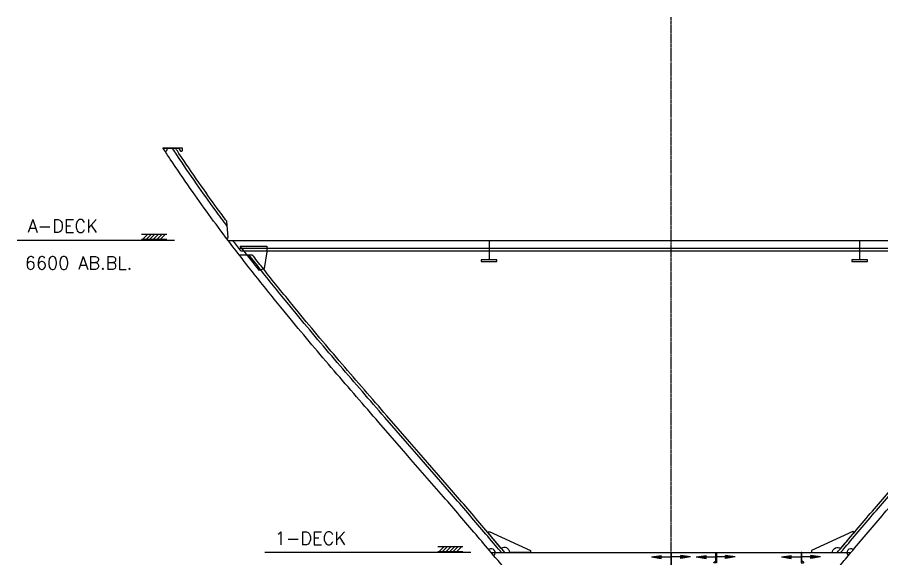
# Model space of a CAD drawing. Extents: x 53504 to 217282, y 25397 to 142583.
# Drawn here: x 166208 to 172856, y 106372 to 110534 of the extents above; entities that cross this region are included whole.
import ezdxf

# ---------------------------------------------------------------- set-up
doc = ezdxf.new("R2010")
doc.units = 0
doc.header["$LTSCALE"] = 250
doc.linetypes.add('PHANTOM', pattern=[2.1, 1.25, -0.2, 0.125, -0.2, 0.125, -0.2])
doc.layers.get('0').update_dxf_attribs({"linetype": 'CONTINUOUS'})
for name, color, linetype in [('S0CO1', 1, 'CONTINUOUS'), ('S0CO2', 2, 'CONTINUOUS'), ('S0CO5', 4, 'CONTINUOUS'), ('S0PH1', 1, 'PHANTOM'), ('S0TX2', 2, 'CONTINUOUS')]:
    doc.layers.add(name, color=color, linetype=linetype)
doc.styles.add('ROMANS', font='romans', dxfattribs={"height": 100})

# ---------------------------------------------------------------- blocks, each defined once
blk = doc.blocks.new('HP80x7')
at = {"color": 0, "linetype": 'ByBlock'}
blk.add_lwpolyline([(16.9, -80, 0.773344), (19, -72.5), (8, -66.2, -0.267949), (6, -62.7), (6, 0), (0, 0), (0, -80), (17.1, -80)], format="xyb", dxfattribs=at)
blk = doc.blocks.new('*X7')
at = {"color": 0}
for p, q in [((13410.3, 17177.2), (13450.3, 17217.2)), ((13438.6, 17177.2), (13478.6, 17217.2)), ((13466.9, 17177.2), (13506.9, 17217.2)), ((13495.2, 17177.2), (13535.2, 17217.2)), ((13523.5, 17177.2), (13563.5, 17217.2)), ((13551.8, 17177.2), (13591.8, 17217.2))]:
    blk.add_line(p, q, dxfattribs=at)
blk = doc.blocks.new('TYKK')
at = {"layer": 'S0CO1'}
for p, q in [((-2.04, 0.82), (2.04, 0.82)), ((-2.04, 0), (2.04, 0))]:
    blk.add_line(p, q, dxfattribs=at)
at = {"layer": 'S0CO1', "xscale": 0.0204, "yscale": 0.0204, "zscale": 0.0204}
blk.add_blockref('*X7', (-275.41, -350.41), dxfattribs=at)
blk = doc.blocks.new('ST10005')
at = {"color": 1}
for p, q in [((0, 0), (2, 0.32)), ((0, 0), (2, -0.32)), ((0, 0), (4, 0)), ((2, 0.32), (2, -0.32))]:
    blk.add_line(p, q, dxfattribs=at)
blk.add_solid([(0, 0), (2, 0.32), (0, 0), (2, -0.32)], dxfattribs=at)
blk = doc.blocks.new('pil')
at = {"layer": 'S0CO1', "yscale": 37.5, "zscale": 37.5, "rotation": 180}
for p, xscale in [((-150, 0), -37.5), ((150, 0), 37.5)]:
    blk.add_blockref('ST10005', p, dxfattribs=dict(at, xscale=xscale))

msp = doc.modelspace()

# ---------------------------------------------------------------- linework, layer by layer
at = {"layer": 'S0CO1', "color": 0}
for p, q in [((167912.666, 108758.765), (174559.109, 108758.765)), ((167913.353, 108708.765), (168014.693, 108708.765)), ((167928.08, 108738.765), (174543.694, 108738.765))]:
    msp.add_line(p, q, dxfattribs=at)
at = {"layer": 'S0CO1', "color": 0, "flags": 128}
for points in [[(167822.835, 108926.943, -0.00320849), (167730.305, 109052.618, -0.004619), (167587.478, 109253.123, -0.004989), (167434.667, 109476.614, -0.00108068), (167402.916, 109524.275)], [(167819.181, 108965.357, -0.00252948), (167746.486, 109064.373, -0.004619), (167603.874, 109264.576, -0.004989), (167451.288, 109487.737, -0.00082999), (167426.921, 109524.275)], [(167928.08, 108738.765, -0.0018556), (167866.777, 108818.765, -0.00139071)], [(169931.612, 106418.765, 0.00076016), (169899.089, 106457.447, 0.001234), (169781.562, 106596.111, 0.00217228), (169532.062, 106886.485), (169281.125, 107175.009), (169244.798, 107216.63), (169208.511, 107258.214), (169121.408, 107358.16), (169034.357, 107458.16, -0.001141), (168690.119, 107855.511, -0.00598653), (168352.364, 108256.816), (168317.343, 108299.573), (168282.384, 108342.438, -0.002698), (168077.19, 108597.245, -0.00261972), (167989.324, 108708.765)], [(169957.697, 106418.765, 0.0010119), (169914.378, 106470.341, 0.001234), (169796.787, 106609.08, 0.00217238), (169547.164, 106899.597), (169296.205, 107188.147), (169259.866, 107229.781), (169223.58, 107271.364), (169136.485, 107371.301), (169049.442, 107471.292, -0.001141), (168705.265, 107868.572, -0.00598637), (168367.827, 108269.5), (168332.828, 108312.23), (168297.883, 108355.078, -0.002698), (168092.834, 108609.705, -0.00233152), (168014.693, 108708.765)], [(172514.077, 106418.765, -0.0010119), (172557.397, 106470.341, -0.001234), (172674.987, 106609.08, -0.00217238), (172924.61, 106899.597), (173175.57, 107188.147), (173211.908, 107229.781), (173248.194, 107271.364), (173335.289, 107371.301), (173422.332, 107471.292, 0.001141), (173766.509, 107868.572, 0.00598637), (174103.947, 108269.5), (174138.946, 108312.23), (174173.891, 108355.078, 0.002698), (174378.94, 108609.705, 0.00233152), (174457.081, 108708.765)], [(172540.162, 106418.765, -0.00076016), (172572.685, 106457.447, -0.001234), (172690.212, 106596.111, -0.00217228), (172939.712, 106886.485), (173190.649, 107175.009), (173226.976, 107216.63), (173263.263, 107258.214), (173350.367, 107358.16), (173437.417, 107458.16, 0.001141), (173781.655, 107855.511, 0.00598653), (174119.411, 108256.816), (174154.432, 108299.573), (174189.39, 108342.438, 0.002698), (174394.584, 108597.245, 0.00261972), (174482.45, 108708.765)]]:
    msp.add_lwpolyline(points, format="xyb", dxfattribs=at)
at = {"layer": 'S0CO1', "color": 0}
msp.add_lwpolyline([(167818.316, 108833.034), (167831.009, 108841.026), (167819.181, 108965.357)], dxfattribs=at)
msp.add_lwpolyline([(168106.498, 108602.981), (168070.827, 108587.627), (167921.967, 108774.845), (168126.854, 108774.845), (168126.854, 108729.845), (168106.498, 108602.981)], close=True, dxfattribs=at)
for points in [[(169930.159, 106450.304), (169827.541, 106572.929), (169837.473, 106580.259), (170154.763, 106433.765), (170154.763, 106418.765), (169994.763, 106418.765, 0.62461512)], [(172541.615, 106450.304), (172644.233, 106572.929), (172634.301, 106580.259), (172317.012, 106433.765), (172317.012, 106418.765), (172477.012, 106418.765, -0.62461512)]]:
    msp.add_lwpolyline(points, format="xyb", close=True, dxfattribs=at)
for centre, start, end in [((167330.997, 109524.275), 303.4399166, 0), ((169853.223, 106418.765), 310.0915616, 128.1920045), ((172618.551, 106418.765), 51.8079955, 229.9084384)]:
    msp.add_arc(centre, 30, start, end, dxfattribs=at)
at = {"layer": 'S0CO2', "color": 0}
msp.add_lwpolyline([(167330.997, 109531.275), (167475.997, 109531.275), (167475.997, 109508.275, -0.76732699), (167464.8, 109505.275), (167455.563, 109521.275, 0.26794919), (167450.367, 109524.275), (167330.997, 109524.275)], format="xyb", close=True, dxfattribs=at)
for points in [[(169775.887, 108656.765), (169895.887, 108656.765), (169895.887, 108668.765), (169775.887, 108668.765)], [(172625.887, 108656.765), (172745.887, 108656.765), (172745.887, 108668.765), (172625.887, 108668.765)]]:
    msp.add_lwpolyline(points, close=True, dxfattribs=at)
at = {"layer": 'S0CO5', "color": 0}
for p, q in [((167829.112, 108818.765), (174642.662, 108818.765)), ((169835.887, 108818.765), (169835.887, 108668.765)), ((172685.887, 108818.765), (172685.887, 108668.765)), ((169853.223, 106418.765), (172618.551, 106418.765)), ((171235.887, 106418.765), (171235.887, 106268.765))]:
    msp.add_line(p, q, dxfattribs=at)
at = {"layer": 'S0CO5', "color": 0, "flags": 128}
for points in [[(169936.327, 106319.442, 0.001955), (169853.223, 106418.765, 0.001234), (169735.887, 106557.204, 0.002172), (169486.757, 106847.147), (169235.887, 107135.594), (169199.594, 107177.176), (169163.303, 107218.765), (169076.175, 107318.74), (168989.102, 107418.765, -0.001141), (168644.681, 107816.327, -0.005987), (168305.973, 108218.765), (168270.885, 108261.603), (168235.887, 108304.517, -0.002698), (168030.256, 108559.865, -0.006023), (167829.112, 108818.765, -0.005059), (167681.761, 109017.355, -0.004619), (167538.29, 109218.765, -0.004989), (167384.802, 109443.245, -0.00182729), (167330.997, 109524.275)], [(172535.447, 106319.442, -0.001955), (172618.551, 106418.765, -0.001234), (172735.887, 106557.204, -0.002172), (172985.017, 106847.147)]]:
    msp.add_lwpolyline(points, format="xyb", dxfattribs=at)
at = {"layer": 'S0PH1', "color": 0, "ltscale": 0.02}
msp.add_line((171235.887, 106061.754), (171235.887, 110533.773), dxfattribs=at)
at = {"layer": 'S0TX2', "color": 0}
for p, q in [((167416.161, 108818.765), (166208.141, 108818.765)), ((169695.524, 106418.765), (168113.08, 106418.765))]:
    msp.add_line(p, q, dxfattribs=at)

# ---------------------------------------------------------------- block references
at = {"layer": 'S0CO1', "color": 0, "xscale": -1, "rotation": 359.999999999998}
for p in [(171235.887, 106385.055), (171579.887, 106385.055), (172235.887, 106385.055)]:
    msp.add_blockref('pil', p, dxfattribs=at)
at = {"layer": 'S0CO2', "color": 0, "xscale": -1}
msp.add_blockref('HP80x7', (171585.887, 106418.765), dxfattribs=at)
at = {"layer": 'S0CO2', "color": 0}
msp.add_blockref('HP80x7', (172235.887, 106418.765), dxfattribs=at)
at = {"layer": 'S0TX2', "color": 0, "xscale": 47.25, "yscale": 47.25, "zscale": 47.25}
for p in [(167260.733, 108827.77), (169538.777, 106427.77)]:
    msp.add_blockref('TYKK', p, dxfattribs=at)

# ---------------------------------------------------------------- texts
at = {"layer": 'S0TX2', "color": 0, "style": 'ROMANS'}
for s, p in [('A-DECK', (166288.002, 108879.023)), ('6600 AB.BL.', (166265.701, 108595.281)), ('1-DECK', (168187.978, 106479.023))]:
    msp.add_text(s, height=100, dxfattribs=at).set_placement(p)

doc.saveas('drawing.dxf')
